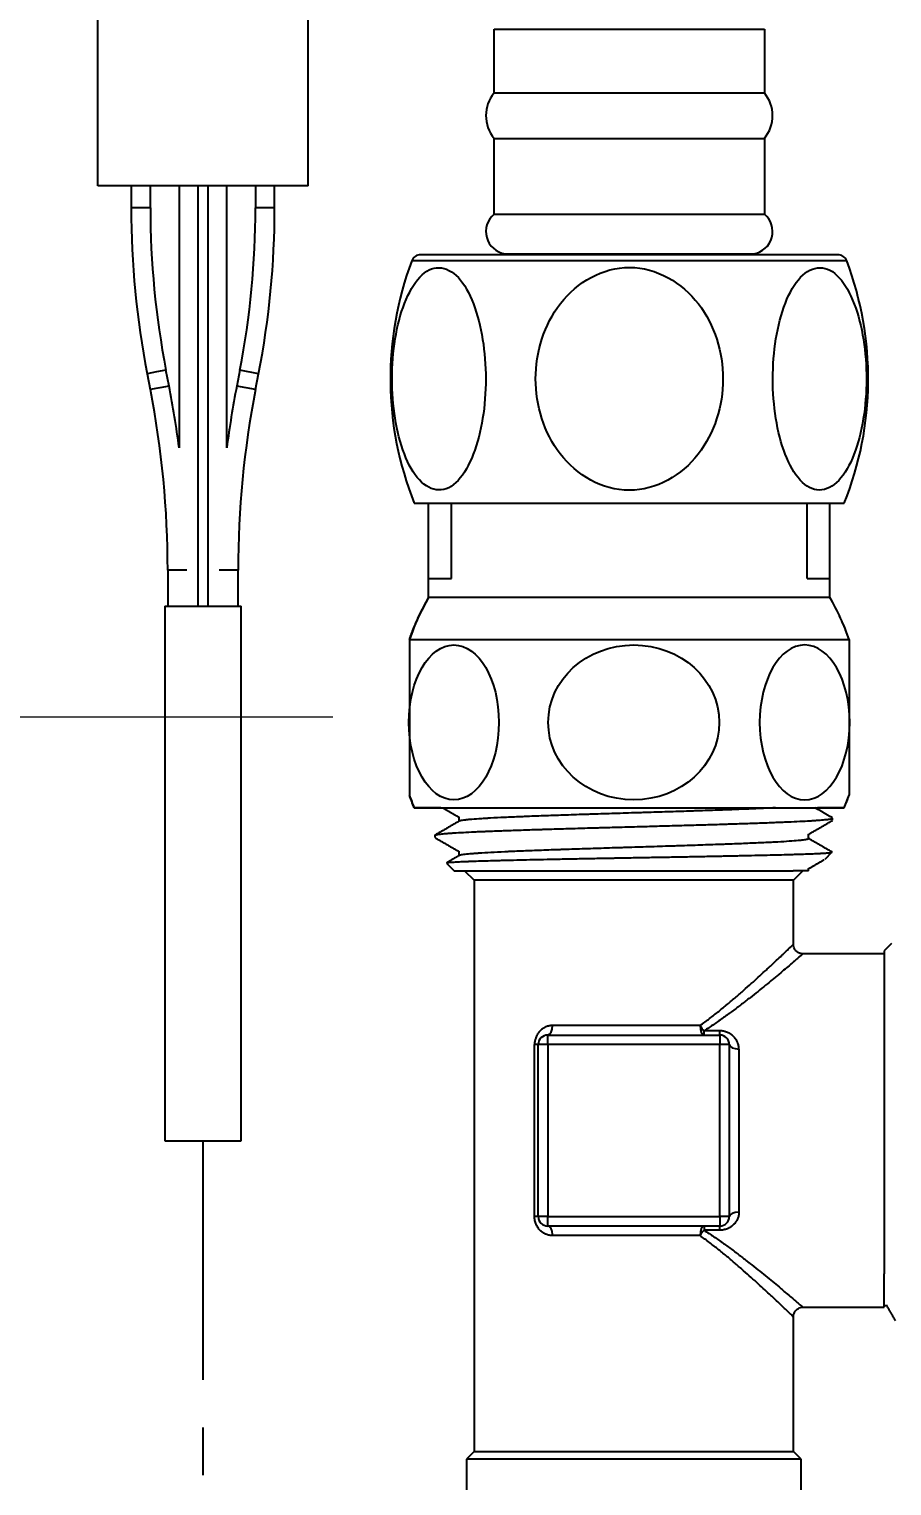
# Model space of a CAD drawing. Extents: x 0 to 948, y 0 to 695.
# Drawn here: x 479.8 to 524.9, y 159.3 to 235.6 of the extents above; entities that cross this region are included whole.
import ezdxf

# ---------------------------------------------------------------- set-up
doc = ezdxf.new("R2010")
doc.units = 0
doc.header["$LTSCALE"] = 10
doc.header["$MEASUREMENT"] = 0
doc.header["$PDMODE"] = 3
doc.header["$PDSIZE"] = -10
doc.linetypes.add('CENTER', pattern=[2, 1.25, -0.25, 0.25, -0.25])
doc.layers.get('0').update_dxf_attribs({"linetype": 'CONTINUOUS'})
doc.layers.get('DEFPOINTS').update_dxf_attribs({"linetype": 'CONTINUOUS'})
doc.layers.add('1', color=7, linetype='CONTINUOUS')
doc.layers.add('DEF_LAYER_ASSEM_MEMBER', color=7, linetype='CONTINUOUS')
doc.styles.add('Daelim Dimension', font='')
doc.styles.get('Daelim Dimension').set_extended_font_data('나눔고딕')
doc.dimstyles.new('DEFAULT', dxfattribs={"dimscale": 2, "dimtxt": 2, "dimasz": 2, "dimexe": 0, "dimexo": 2, "dimgap": 1, "dimtad": 1, "dimdec": 0, "dimzin": 9, "dimdsep": 46, "dimtxsty": 'Daelim Dimension', "dimcen": 0.5, "dimclrd": 5, "dimclre": 5, "dimclrt": 256, "dimadec": 1, "dimazin": 0, "dimtfac": 1, "dimtdec": 0, "dimtix": 1, "dimtmove": 0, "dimatfit": 3, "dimfxl": 1, "dimtolj": 1, "dimtzin": 1, "dimlwd": 9, "dimlwe": 9, "dimarcsym": 0})

# ---------------------------------------------------------------- blocks, each defined once
blk = doc.blocks.new('*D2')
at = {"color": 5, "lineweight": 9, "ltscale": 0.5, "transparency": 16777216}
for p, q in [((469.815, 386.352), (332.282, 386.352)), ((332.282, 203.565), (332.282, 382.352)), ((495.661, 199.565), (332.282, 199.565))]:
    blk.add_line(p, q, dxfattribs=at)
at = {"color": 5, "ltscale": 0.5, "transparency": 16777216}
for points in [[(331.615, 382.352), (332.948, 382.352), (332.282, 386.352)], [(331.615, 203.565), (332.948, 203.565), (332.282, 199.565)]]:
    blk.add_solid(points, dxfattribs=at)
at = {"layer": 'DEFPOINTS', "color": 0, "ltscale": 0.5, "transparency": 16777216}
for p in [(332.282, 386.352), (473.815, 386.352), (499.661, 199.565)]:
    blk.add_point(p, dxfattribs=at)
at = {"color": 7, "lineweight": -3, "ltscale": 0.5, "transparency": 16777216, "insert": (324.874, 292.959), "char_height": 10, "attachment_point": 5, "rotation": 90, "style": 'Daelim Dimension'}
blk.add_mtext('\\A1;400', dxfattribs=at)

msp = doc.modelspace()

# ---------------------------------------------------------------- linework, layer by layer
at = {"lineweight": -3, "ltscale": 0.5}
for p, q in [((522.068, 223.781), (500.253, 223.781)), ((521.661, 205.828), (500.661, 205.828)), ((499.661, 203.638), (522.661, 203.638))]:
    msp.add_line(p, q, dxfattribs=at)
at = {"color": 7, "linetype": 'Continuous', "lineweight": -3}
for p, q in [((500.661, 205.828), (500.661, 210.781)), ((521.661, 205.828), (521.661, 210.781)), ((499.661, 203.638), (499.661, 195.491)), ((522.661, 203.638), (522.661, 195.491)), ((501.311, 194.828), (499.911, 194.828)), ((522.411, 194.828), (521.011, 194.828))]:
    msp.add_line(p, q, dxfattribs=at)
at = {"lineweight": -3, "ltscale": 0.5}
msp.add_ellipse((501.984, 199.296), major_axis=(0, 4.054), ratio=0.581077, dxfattribs=at)
at = {"lineweight": -3, "ltscale": 0.5, "extrusion": (0, 0, -1)}
msp.add_ellipse((511.395, 199.296), major_axis=(4.472, 0), ratio=0.906483, start_param=-1.570796, end_param=4.712389, dxfattribs=at)
msp.add_ellipse((520.337, 199.296), major_axis=(0, 4.054), ratio=0.581077, dxfattribs=at)
at = {"color": 7, "linetype": 'Continuous', "lineweight": -3}
for points, start_tangent, end_tangent in [([(499.661, 203.638), (499.685, 203.709), (499.711, 203.78), (499.736, 203.851), (499.762, 203.921), (499.789, 203.992), (499.816, 204.062), (499.843, 204.133), (499.871, 204.203), (499.899, 204.273), (499.927, 204.342), (499.956, 204.412), (499.986, 204.481), (500.016, 204.55), (500.046, 204.62), (500.077, 204.688), (500.108, 204.757), (500.139, 204.826), (500.171, 204.894), (500.204, 204.962), (500.236, 205.03), (500.27, 205.098), (500.303, 205.165), (500.337, 205.232), (500.371, 205.299), (500.406, 205.366), (500.441, 205.433), (500.477, 205.499), (500.513, 205.566), (500.549, 205.631), (500.586, 205.697), (500.623, 205.763), (500.661, 205.828)], (0.325861, 0.945418), (0.501051, 0.865418)), ([(522.661, 203.638), (522.636, 203.709), (522.611, 203.78), (522.585, 203.851), (522.559, 203.921), (522.533, 203.992), (522.506, 204.062), (522.478, 204.133), (522.451, 204.203), (522.422, 204.273), (522.394, 204.342), (522.365, 204.412), (522.335, 204.481), (522.306, 204.55), (522.275, 204.62), (522.245, 204.688), (522.213, 204.757), (522.182, 204.826), (522.15, 204.894), (522.118, 204.962), (522.085, 205.03), (522.052, 205.098), (522.018, 205.165), (521.984, 205.232), (521.95, 205.299), (521.915, 205.366), (521.88, 205.433), (521.844, 205.499), (521.808, 205.566), (521.772, 205.631), (521.735, 205.697), (521.698, 205.763), (521.661, 205.828)], (-0.325861, 0.945418), (-0.501051, 0.865418)), ([(499.911, 194.828), (499.877, 194.91), (499.845, 194.992), (499.812, 195.075), (499.781, 195.158), (499.75, 195.241), (499.72, 195.324), (499.69, 195.408), (499.661, 195.491)], (-0.378949, 0.925418), (-0.325861, 0.945418)), ([(522.411, 194.828), (522.444, 194.91), (522.477, 194.992), (522.509, 195.075), (522.54, 195.158), (522.571, 195.241), (522.602, 195.324), (522.631, 195.408), (522.661, 195.491)], (0.378949, 0.925418), (0.325861, 0.945418))]:
    msp.add_spline(points, degree=3, dxfattribs=dict(at, start_tangent=start_tangent, end_tangent=end_tangent))
at = {"layer": '1', "color": 7, "linetype": 'Continuous', "lineweight": -3}
for p, q in [((483.357, 227.387), (483.357, 238.387)), ((494.357, 227.387), (494.357, 238.387)), ((504.094, 232.252), (504.094, 235.588)), ((504.094, 235.588), (511.161, 235.588)), ((511.161, 235.588), (518.227, 235.588)), ((518.227, 235.588), (518.227, 232.252)), ((504.094, 232.252), (511.161, 232.252)), ((511.161, 232.252), (518.227, 232.252)), ((504.094, 225.902), (504.094, 229.871)), ((504.094, 229.871), (511.161, 229.871)), ((511.161, 229.871), (518.227, 229.871)), ((518.227, 229.871), (518.227, 225.902)), ((494.357, 227.387), (483.357, 227.387)), ((485.107, 227.387), (485.107, 226.233)), ((486.107, 226.233), (486.107, 227.387)), ((487.607, 227.387), (487.607, 213.677)), ((488.607, 205.387), (488.607, 227.387)), ((489.107, 227.387), (489.107, 205.387)), ((490.107, 213.677), (490.107, 227.387)), ((491.607, 227.387), (491.607, 226.233)), ((492.607, 226.233), (492.607, 227.387)), ((485.607, 226.233), (485.107, 226.233)), ((486.107, 226.233), (485.607, 226.233)), ((492.607, 226.233), (491.607, 226.233)), ((504.094, 225.902), (511.161, 225.902)), ((511.161, 225.902), (518.227, 225.902)), ((511.161, 223.457), (499.785, 223.457)), ((504.661, 223.831), (511.161, 223.831)), ((511.161, 223.831), (517.661, 223.831)), ((522.536, 223.457), (511.161, 223.457)), ((486.434, 217.647), (485.943, 217.552)), ((485.943, 217.552), (486.106, 216.715)), ((486.925, 217.742), (486.434, 217.647)), ((487.088, 216.906), (486.925, 217.742)), ((490.79, 217.742), (490.627, 216.906)), ((491.771, 217.552), (490.79, 217.742)), ((491.609, 216.715), (491.771, 217.552)), ((486.597, 216.81), (486.106, 216.715)), ((487.088, 216.906), (486.597, 216.81)), ((491.609, 216.715), (490.627, 216.906)), ((499.911, 210.781), (522.411, 210.781)), ((487.516, 207.27), (487.016, 207.27)), ((487.016, 207.27), (487.016, 205.387)), ((488.016, 207.27), (487.516, 207.27)), ((490.699, 207.27), (489.699, 207.27)), ((490.699, 205.387), (490.699, 207.27)), ((486.857, 205.387), (490.857, 205.387)), ((486.857, 205.387), (486.857, 177.387)), ((490.857, 177.387), (490.857, 205.387)), ((502.245, 194.35), (502.245, 194.115)), ((521.795, 194.172), (521.795, 194.285)), ((500.995, 193.385), (500.995, 193.272)), ((520.545, 193.207), (520.545, 193.442)), ((502.245, 192.55), (502.245, 192.315)), ((521.411, 192.144), (521.764, 192.497)), ((521.769, 192.503), (521.765, 192.509)), ((501.605, 191.919), (501.995, 191.529)), ((501.995, 191.529), (517.025, 191.529)), ((502.545, 191.529), (503.045, 191.029)), ((520.545, 191.529), (519.735, 191.529)), ((519.745, 191.029), (520.245, 191.529)), ((520.545, 191.529), (520.545, 191.642)), ((503.045, 191.029), (503.045, 161.129)), ((519.745, 191.029), (503.045, 191.029)), ((519.745, 187.662), (519.745, 191.029)), ((524.886, 187.719), (524.495, 187.329)), ((524.495, 187.179), (520.226, 187.179)), ((524.495, 187.329), (524.495, 172.299)), ((514.863, 183.429), (507.15, 183.429)), ((515.071, 182.929), (515.071, 183.147)), ((515.895, 183.147), (515.071, 183.147)), ((515.895, 182.929), (515.895, 183.147)), ((506.395, 182.429), (506.206, 182.429)), ((506.206, 173.429), (506.206, 182.429)), ((506.395, 173.429), (506.395, 182.429)), ((506.895, 182.429), (506.395, 182.429)), ((506.895, 182.929), (515.895, 182.929)), ((506.895, 182.429), (506.895, 182.929)), ((506.895, 182.429), (506.895, 173.429)), ((515.895, 182.429), (506.895, 182.429)), ((515.895, 182.929), (515.895, 182.429)), ((515.895, 173.429), (515.895, 182.429)), ((516.395, 182.429), (515.895, 182.429)), ((516.395, 182.429), (516.395, 173.429)), ((516.895, 182.198), (516.895, 173.659)), ((486.857, 177.387), (490.857, 177.387)), ((506.395, 173.429), (506.206, 173.429)), ((506.895, 173.429), (506.395, 173.429)), ((506.895, 173.429), (515.895, 173.429)), ((506.895, 172.929), (506.895, 173.429)), ((516.395, 173.429), (515.895, 173.429)), ((515.895, 173.429), (515.895, 172.929)), ((515.895, 172.929), (506.895, 172.929)), ((514.863, 172.429), (507.15, 172.429)), ((515.071, 172.929), (515.071, 172.711)), ((515.895, 172.711), (515.071, 172.711)), ((515.895, 172.711), (515.895, 172.929)), ((524.495, 168.679), (524.495, 170.435)), ((520.226, 168.679), (524.495, 168.679)), ((524.495, 168.779), (524.609, 168.779)), ((519.745, 161.129), (519.745, 168.195)), ((503.045, 161.129), (502.645, 160.729)), ((503.045, 161.129), (519.745, 161.129)), ((520.145, 160.729), (519.745, 161.129)), ((502.645, 160.729), (502.645, 159.129)), ((520.145, 160.729), (502.645, 160.729)), ((520.145, 159.129), (520.145, 160.729))]:
    msp.add_line(p, q, dxfattribs=at)
at = {"layer": '1', "color": 1, "linetype": 'CENTER', "lineweight": -3}
msp.add_line((488.857, 177.387), (488.857, 119.076), dxfattribs=at)
at = {"layer": '1', "color": 7, "linetype": 'Continuous', "lineweight": -3}
for centre, radius, start, end in [((505.512, 231.061), 1.852, 139.99396, 220.00604), ((516.809, 231.061), 1.852, 319.99396, 40.00604), ((530.607, 226.233), 45.5, 180, 191), ((530.607, 226.233), 44.5, 180, 191), ((447.107, 226.233), 44.5, 349, 0), ((447.107, 226.233), 45.5, 349, 0), ((504.834, 224.991), 1.173, 129.09302, 261.51508), ((517.488, 224.991), 1.173, 278.48492, 50.90698), ((516.187, 217.281), 17.526, 159.36571, 201.76991), ((500.253, 223.281), 0.5, 90, 159.36571), ((522.068, 223.281), 0.5, 20.63429, 90), ((506.135, 217.281), 17.526, 338.23009, 20.63429), ((437.516, 207.27), 49.5, 0, 11), ((437.516, 207.27), 50.5, 7.28888, 11), ((540.199, 207.27), 50.5, 169, 172.71112), ((540.199, 207.27), 49.5, 169, 180), ((506.895, 182.429), 0.5, 90, 180), ((515.895, 182.429), 0.5, 0, 90), ((506.895, 173.429), 0.5, 180, 270), ((515.895, 173.429), 0.5, 270, 0)]:
    msp.add_arc(centre, radius, start, end, dxfattribs=at)
for centre, major_axis, ratio, start_param, end_param in [((506.895, 183.429), (0, -0.5), 0.508475, 0, 1.570796), ((515.071, 183.429), (0.278, -0.416), 0.354888, 4.479523, 5.200558), ((515.071, 183.429), (0, -0.5), 0.415321, 4.712389, 6.283185), ((516.895, 182.429), (-0.5, 0), 0.461538, 0, 1.570796), ((516.895, 173.429), (-0.5, 0), 0.461538, 4.712389, 6.283185), ((506.895, 172.429), (0, -0.5), 0.508475, 1.570796, 3.141593), ((515.071, 172.429), (0, -0.5), 0.415321, 3.141593, 4.712389), ((515.071, 172.429), (-0.278, -0.416), 0.354888, 4.224219, 4.945255)]:
    msp.add_ellipse(centre, major_axis=major_axis, ratio=ratio, start_param=start_param, end_param=end_param, dxfattribs=at)
for points, knots in [([(503.399, 214.716), (503.67, 216.024), (503.722, 217.471), (503.399, 220.21), (503.022, 221.484), (501.866, 223.118), (501.094, 223.339), (499.786, 222.309), (499.278, 221.159), (498.737, 218.568), (498.682, 217.088), (499.001, 214.365), (499.383, 213.076), (500.531, 211.45), (501.309, 211.22), (502.626, 212.264), (503.128, 213.408), (503.399, 214.716)], [0, 0, 0, 0, 0.125, 0.125, 0.25, 0.25, 0.375, 0.375, 0.5, 0.5, 0.625, 0.625, 0.75, 0.75, 0.875, 0.875, 1, 1, 1, 1]), ([(511.161, 211.446), (512.583, 211.446), (513.905, 212.228), (515.621, 214.452), (516.058, 215.867), (516.061, 218.681), (515.627, 220.093), (513.931, 222.31), (512.59, 223.109), (509.772, 223.123), (508.426, 222.344), (506.697, 220.109), (506.263, 218.686), (506.261, 215.883), (506.693, 214.466), (508.409, 212.233), (509.738, 211.446), (511.161, 211.446)], [0, 0, 0, 0, 0.125, 0.125, 0.25, 0.25, 0.375, 0.375, 0.5, 0.5, 0.625, 0.625, 0.75, 0.75, 0.875, 0.875, 1, 1, 1, 1]), ([(518.922, 214.716), (519.193, 213.409), (519.689, 212.28), (520.989, 211.227), (521.764, 211.429), (522.928, 213.046), (523.313, 214.334), (523.639, 217.058), (523.586, 218.54), (523.056, 221.12), (522.554, 222.275), (521.26, 223.332), (520.473, 223.128), (519.316, 221.524), (518.927, 220.239), (518.598, 217.479), (518.652, 216.023), (518.922, 214.716)], [0, 0, 0, 0, 0.125, 0.125, 0.25, 0.25, 0.375, 0.375, 0.5, 0.5, 0.625, 0.625, 0.75, 0.75, 0.875, 0.875, 1, 1, 1, 1]), ([(518.818, 194.828), (518.621, 194.817), (518.411, 194.807), (518.056, 194.791), (517.921, 194.785), (517.711, 194.775), (517.64, 194.772), (517.495, 194.766), (517.421, 194.763), (517.046, 194.747), (516.733, 194.735), (516.082, 194.711), (515.743, 194.699), (515.216, 194.68), (515.037, 194.674), (514.764, 194.665), (514.672, 194.662), (514.487, 194.656), (514.395, 194.653), (513.93, 194.637), (513.553, 194.625), (512.79, 194.601), (512.403, 194.589), (511.914, 194.573), (511.815, 194.57), (511.618, 194.564), (511.52, 194.561), (511.225, 194.552), (511.03, 194.546), (510.445, 194.527), (510.059, 194.515), (509.485, 194.497), (509.295, 194.49), (509.01, 194.481), (508.916, 194.478), (508.727, 194.472), (508.632, 194.469), (508.352, 194.46), (508.168, 194.454), (507.805, 194.442), (507.627, 194.436), (507.1, 194.417), (506.76, 194.405), (506.267, 194.386), (506.106, 194.38), (505.908, 194.373), (505.868, 194.371), (505.79, 194.368), (505.674, 194.363), (505.56, 194.359), (505.187, 194.344), (504.906, 194.332), (504.381, 194.307), (504.136, 194.295), (503.881, 194.281), (503.853, 194.279), (503.798, 194.276), (503.771, 194.275), (503.69, 194.27), (503.637, 194.267), (503.484, 194.258), (503.387, 194.252), (503.115, 194.234), (502.957, 194.222), (502.752, 194.203), (502.69, 194.197), (502.605, 194.188), (502.578, 194.184), (502.54, 194.18), (502.528, 194.178), (502.504, 194.175), (502.493, 194.174), (502.393, 194.16), (502.33, 194.148), (502.277, 194.131), (502.266, 194.127), (502.258, 194.122)], [0.2021707, 0.2021707, 0.2021707, 0.2021707, 0.2378426, 0.2378426, 0.2585895, 0.2585895, 0.268963, 0.268963, 0.2793364, 0.2793364, 0.3208302, 0.3208302, 0.362324, 0.362324, 0.3830709, 0.3830709, 0.3934443, 0.3934443, 0.4038177, 0.4038177, 0.4453115, 0.4453115, 0.4868053, 0.4868053, 0.4971787, 0.4971787, 0.5075522, 0.5075522, 0.5282991, 0.5282991, 0.5697928, 0.5697928, 0.5905397, 0.5905397, 0.6009132, 0.6009132, 0.6112866, 0.6112866, 0.6320335, 0.6320335, 0.6527804, 0.6527804, 0.6942742, 0.6942742, 0.715021, 0.715021, 0.7202078, 0.7202078, 0.7253945, 0.7357679, 0.7357679, 0.7772617, 0.7772617, 0.8187555, 0.8187555, 0.8239422, 0.8239422, 0.8291289, 0.8291289, 0.8395024, 0.8395024, 0.8602493, 0.8602493, 0.901743, 0.901743, 0.9224899, 0.9224899, 0.9328634, 0.9328634, 0.9380501, 0.9380501, 0.9432368, 0.9432368, 0.9847306, 0.9847306, 1, 1, 1, 1]), ([(500.995, 193.386), (500.995, 193.389), (500.998, 193.392), (501.005, 193.398), (501.01, 193.401), (501.021, 193.406), (501.041, 193.413), (501.07, 193.42), (501.142, 193.434), (501.207, 193.444), (501.372, 193.463), (501.471, 193.473), (501.617, 193.485), (501.662, 193.489), (501.71, 193.492), (501.743, 193.495), (501.759, 193.496), (501.843, 193.502), (501.914, 193.507), (502.138, 193.521), (502.467, 193.54), (502.856, 193.559), (503.169, 193.574), (503.278, 193.579), (503.446, 193.586), (503.503, 193.589), (503.59, 193.592), (503.619, 193.593), (503.678, 193.596), (503.945, 193.607), (504.225, 193.618), (504.746, 193.637), (505.018, 193.646), (505.582, 193.665), (505.876, 193.675), (506.257, 193.687), (506.334, 193.69), (506.489, 193.694), (506.722, 193.702), (506.958, 193.709), (507.436, 193.724), (507.76, 193.733), (508.42, 193.752), (508.756, 193.762), (509.184, 193.774), (509.27, 193.776), (509.442, 193.781), (509.529, 193.783), (509.79, 193.791), (509.963, 193.796), (510.485, 193.81), (510.833, 193.82), (511.529, 193.839), (511.878, 193.849), (512.4, 193.863), (512.574, 193.868), (512.835, 193.875), (512.922, 193.877), (513.053, 193.881), (513.097, 193.882), (513.184, 193.885), (513.574, 193.895), (513.957, 193.906), (514.627, 193.926), (514.956, 193.935), (515.602, 193.955), (515.92, 193.964), (516.27, 193.975), (516.309, 193.976), (516.387, 193.979), (516.426, 193.98), (516.541, 193.983), (516.77, 193.991), (516.993, 193.998), (517.429, 194.012), (517.99, 194.032), (518.507, 194.051), (518.879, 194.066), (519, 194.07), (519.177, 194.078), (519.235, 194.08), (519.35, 194.085), (519.406, 194.087), (519.683, 194.099), (520.095, 194.118), (520.449, 194.137), (520.692, 194.152), (520.769, 194.157), (520.879, 194.164), (520.915, 194.167), (520.984, 194.172), (521.018, 194.174), (521.182, 194.186), (521.295, 194.196), (521.488, 194.215), (521.567, 194.224), (521.691, 194.243), (521.736, 194.253), (521.767, 194.264), (521.77, 194.265), (521.776, 194.268), (521.778, 194.269), (521.785, 194.273), (521.789, 194.275), (521.794, 194.28), (521.795, 194.283), (521.795, 194.286)], [0, 0, 0, 0, 0.011563, 0.011563, 0.019594, 0.019594, 0.027624, 0.043685, 0.043685, 0.075806, 0.075806, 0.107927, 0.107927, 0.115957, 0.119973, 0.119973, 0.123988, 0.123988, 0.140048, 0.140048, 0.17217, 0.204291, 0.204291, 0.220352, 0.220352, 0.228382, 0.228382, 0.232397, 0.232397, 0.236412, 0.268533, 0.268533, 0.300655, 0.300655, 0.332776, 0.332776, 0.340806, 0.340806, 0.348837, 0.364897, 0.364897, 0.397019, 0.397019, 0.42914, 0.42914, 0.43717, 0.43717, 0.445201, 0.445201, 0.461261, 0.461261, 0.493382, 0.493382, 0.525504, 0.525504, 0.541564, 0.541564, 0.549595, 0.549595, 0.55361, 0.55361, 0.557625, 0.589746, 0.589746, 0.621868, 0.621868, 0.653989, 0.653989, 0.658004, 0.658004, 0.662019, 0.662019, 0.670049, 0.68611, 0.68611, 0.718231, 0.750353, 0.750353, 0.766413, 0.766413, 0.774444, 0.774444, 0.782474, 0.782474, 0.814595, 0.846716, 0.846716, 0.862777, 0.862777, 0.870807, 0.870807, 0.878838, 0.878838, 0.910959, 0.910959, 0.94308, 0.94308, 0.975202, 0.975202, 0.979217, 0.979217, 0.983232, 0.983232, 0.991262, 0.991262, 1, 1, 1, 1]), ([(520.545, 193.207), (520.545, 193.205), (520.544, 193.202), (520.536, 193.193), (520.525, 193.187), (520.472, 193.168), (520.411, 193.156), (520.284, 193.138), (520.236, 193.132), (520.153, 193.123), (520.124, 193.12), (520.063, 193.114), (520.031, 193.111), (519.864, 193.095), (519.707, 193.083), (519.351, 193.058), (519.151, 193.046), (518.873, 193.031), (518.816, 193.028), (518.699, 193.022), (518.639, 193.019), (518.456, 193.009), (518.33, 193.003), (518.069, 192.991), (517.934, 192.985), (517.656, 192.973), (517.512, 192.967), (517.07, 192.948), (516.758, 192.936), (516.387, 192.922), (516.346, 192.921), (516.263, 192.918), (516.137, 192.913), (516.011, 192.908), (515.756, 192.899), (515.411, 192.887), (515.056, 192.875), (514.696, 192.863), (514.331, 192.851), (513.956, 192.838), (513.719, 192.83), (513.671, 192.829), (513.575, 192.826), (513.528, 192.824), (513.384, 192.82), (513.288, 192.816), (512.807, 192.801), (512.421, 192.789), (511.839, 192.771), (511.644, 192.765), (511.254, 192.753), (511.059, 192.747), (510.765, 192.737), (510.667, 192.734), (510.519, 192.73), (510.47, 192.728), (510.372, 192.725), (510.128, 192.717), (509.886, 192.709), (509.311, 192.691), (508.934, 192.679), (508.379, 192.661), (508.195, 192.655), (507.922, 192.646), (507.831, 192.643), (507.696, 192.638), (507.651, 192.636), (507.562, 192.633), (507.517, 192.632), (507.116, 192.618), (506.775, 192.605), (506.12, 192.581), (505.807, 192.569), (505.358, 192.551), (505.212, 192.545), (505.034, 192.537), (504.998, 192.535), (504.928, 192.532), (504.824, 192.528), (504.723, 192.523), (504.392, 192.508), (504.147, 192.495), (503.698, 192.471), (503.493, 192.459), (503.286, 192.445), (503.264, 192.443), (503.219, 192.44), (503.197, 192.439), (503.132, 192.434), (503.09, 192.431), (502.97, 192.422), (502.895, 192.416), (502.69, 192.398), (502.577, 192.385), (502.443, 192.367), (502.405, 192.361), (502.356, 192.352), (502.341, 192.348), (502.321, 192.344), (502.315, 192.342), (502.303, 192.339), (502.298, 192.338), (502.277, 192.331), (502.265, 192.327), (502.257, 192.322)], [0, 0, 0, 0, 0.008958, 0.008958, 0.029694, 0.029694, 0.071168, 0.071168, 0.091904, 0.091904, 0.102272, 0.102272, 0.112641, 0.112641, 0.154114, 0.154114, 0.195587, 0.195587, 0.205955, 0.205955, 0.216324, 0.216324, 0.23706, 0.23706, 0.257797, 0.257797, 0.278533, 0.278533, 0.320006, 0.320006, 0.325191, 0.325191, 0.330375, 0.340743, 0.340743, 0.36148, 0.382216, 0.382216, 0.402953, 0.423689, 0.423689, 0.428873, 0.428873, 0.434058, 0.434058, 0.444426, 0.444426, 0.485899, 0.485899, 0.506636, 0.506636, 0.527372, 0.527372, 0.53774, 0.53774, 0.542925, 0.542925, 0.548109, 0.568845, 0.568845, 0.610318, 0.610318, 0.631055, 0.631055, 0.641423, 0.641423, 0.646607, 0.646607, 0.651792, 0.651792, 0.693265, 0.693265, 0.734738, 0.734738, 0.755474, 0.755474, 0.760659, 0.760659, 0.765843, 0.776211, 0.776211, 0.817684, 0.817684, 0.859157, 0.859157, 0.864341, 0.864341, 0.869526, 0.869526, 0.879894, 0.879894, 0.90063, 0.90063, 0.942104, 0.942104, 0.96284, 0.96284, 0.973208, 0.973208, 0.978393, 0.978393, 0.983577, 0.983577, 1, 1, 1, 1]), ([(501.596, 191.939), (501.6, 191.942), (501.607, 191.945), (501.628, 191.95), (501.642, 191.952), (501.675, 191.958), (501.695, 191.96), (501.763, 191.968), (501.82, 191.973), (501.958, 191.984), (502.039, 191.989), (502.224, 192), (502.328, 192.005), (502.473, 192.011), (502.503, 192.013), (502.564, 192.015), (502.595, 192.017), (502.691, 192.02), (502.757, 192.023), (502.964, 192.031), (503.259, 192.041), (503.594, 192.052), (503.949, 192.062), (504.136, 192.067), (504.382, 192.074), (504.432, 192.075), (504.534, 192.078), (504.585, 192.079), (504.739, 192.083), (504.844, 192.085), (505.164, 192.093), (505.605, 192.103), (506.073, 192.114), (506.556, 192.124), (506.804, 192.129), (507.123, 192.136), (507.187, 192.137), (507.316, 192.14), (507.511, 192.144), (507.707, 192.147), (508.103, 192.155), (508.637, 192.165), (509.184, 192.175), (509.738, 192.186), (510.018, 192.191), (510.372, 192.197), (510.443, 192.199), (510.586, 192.201), (510.799, 192.205), (511.012, 192.209), (511.437, 192.217), (511.72, 192.222), (512.285, 192.232), (512.567, 192.237), (513.129, 192.247), (513.409, 192.252), (513.758, 192.258), (513.828, 192.26), (513.968, 192.262), (514.176, 192.266), (514.381, 192.27), (514.788, 192.278), (515.055, 192.283), (515.58, 192.293), (515.838, 192.298), (516.345, 192.308), (516.594, 192.313), (516.9, 192.319), (516.961, 192.321), (517.081, 192.323), (517.261, 192.327), (517.436, 192.331), (517.78, 192.338), (518.001, 192.344), (518.429, 192.354), (518.635, 192.359), (519.031, 192.369), (519.221, 192.374), (519.449, 192.38), (519.494, 192.381), (519.583, 192.384), (519.715, 192.387), (519.84, 192.391), (520.084, 192.399), (520.387, 192.409), (520.651, 192.419), (520.894, 192.429), (521.005, 192.434), (521.131, 192.44), (521.155, 192.441), (521.203, 192.444), (521.272, 192.448), (521.335, 192.451), (521.452, 192.459), (521.584, 192.469), (521.671, 192.479), (521.735, 192.489), (521.756, 192.494), (521.766, 192.5), (521.767, 192.5), (521.768, 192.501)], [0, 0, 0, 0, 0.013771, 0.013771, 0.027407, 0.027407, 0.041042, 0.041042, 0.068313, 0.068313, 0.095584, 0.095584, 0.122855, 0.122855, 0.129673, 0.129673, 0.136491, 0.136491, 0.150126, 0.150126, 0.177397, 0.204668, 0.204668, 0.231939, 0.231939, 0.238757, 0.238757, 0.245575, 0.245575, 0.25921, 0.25921, 0.286481, 0.313752, 0.313752, 0.341023, 0.341023, 0.347841, 0.347841, 0.354659, 0.368294, 0.368294, 0.395565, 0.422836, 0.422836, 0.450107, 0.450107, 0.456925, 0.456925, 0.463743, 0.477378, 0.477378, 0.504649, 0.504649, 0.53192, 0.53192, 0.559191, 0.559191, 0.566009, 0.566009, 0.572827, 0.586462, 0.586462, 0.613733, 0.613733, 0.641004, 0.641004, 0.668275, 0.668275, 0.675093, 0.675093, 0.68191, 0.695546, 0.695546, 0.722817, 0.722817, 0.750088, 0.750088, 0.777359, 0.777359, 0.784177, 0.784177, 0.790994, 0.80463, 0.80463, 0.831901, 0.859172, 0.859172, 0.886443, 0.886443, 0.893261, 0.893261, 0.900078, 0.913714, 0.913714, 0.940985, 0.968256, 0.968256, 0.995527, 0.995527, 1, 1, 1, 1]), ([(517.025, 191.529), (517.324, 191.529), (517.606, 191.529), (518.005, 191.529), (518.134, 191.529), (518.321, 191.529), (518.382, 191.529), (518.472, 191.529), (518.502, 191.529), (518.561, 191.529), (518.59, 191.529), (518.848, 191.529), (519.056, 191.529), (519.335, 191.529), (519.51, 191.529), (519.664, 191.529), (519.735, 191.529)], [0, 0, 0, 0, 0.25, 0.25, 0.375, 0.375, 0.4375, 0.4375, 0.46875, 0.46875, 0.5, 0.5, 0.75, 0.75, 0.875, 1, 1, 1, 1]), ([(514.863, 183.429), (515.033, 183.549), (515.199, 183.671), (515.524, 183.918), (515.682, 184.042), (515.993, 184.29), (516.145, 184.415), (516.368, 184.601), (516.442, 184.663), (516.588, 184.786), (516.66, 184.848), (516.873, 185.031), (517.012, 185.151), (517.281, 185.389), (517.412, 185.505), (517.667, 185.733), (517.79, 185.845), (518.029, 186.063), (518.145, 186.17), (518.313, 186.325), (518.368, 186.376), (518.449, 186.451), (518.475, 186.475), (518.528, 186.524), (518.657, 186.645), (518.778, 186.759), (518.96, 186.93), (519.045, 187.01), (519.163, 187.122), (519.22, 187.176), (519.274, 187.227), (519.308, 187.26), (519.325, 187.276), (519.407, 187.355), (519.465, 187.41), (519.566, 187.506), (519.608, 187.547), (519.676, 187.612), (519.702, 187.637), (519.724, 187.658), (519.728, 187.662), (519.734, 187.668), (519.742, 187.676), (519.745, 187.679), (519.745, 187.679)], [0, 0, 0, 0, 0.062575, 0.062575, 0.125149, 0.125149, 0.187724, 0.187724, 0.219011, 0.219011, 0.250299, 0.250299, 0.312873, 0.312873, 0.375448, 0.375448, 0.438023, 0.438023, 0.500597, 0.500597, 0.531885, 0.531885, 0.547528, 0.547528, 0.563172, 0.625747, 0.625747, 0.688321, 0.688321, 0.719609, 0.735252, 0.735252, 0.750896, 0.750896, 0.813471, 0.813471, 0.876045, 0.876045, 0.93862, 0.93862, 0.954264, 0.954264, 0.969907, 1, 1, 1, 1]), ([(520.227, 187.184), (520.198, 187.183), (520.113, 187.188), (519.974, 187.247), (519.841, 187.366), (519.763, 187.517), (519.747, 187.618), (519.746, 187.665)], [0, 0, 0, 0, 0.115126, 0.343881, 0.58471, 0.818782, 1, 1, 1, 1]), ([(520.245, 187.179), (520.245, 187.179), (520.242, 187.176), (520.234, 187.169), (520.227, 187.163), (520.223, 187.159), (520.2, 187.139), (520.172, 187.115), (520.099, 187.053), (520.054, 187.014), (519.946, 186.922), (519.884, 186.869), (519.797, 186.794), (519.779, 186.779), (519.742, 186.747), (519.685, 186.699), (519.624, 186.647), (519.498, 186.54), (519.407, 186.463), (519.214, 186.3), (519.111, 186.214), (518.974, 186.1), (518.947, 186.077), (518.891, 186.03), (518.862, 186.006), (518.777, 185.935), (518.718, 185.887), (518.54, 185.739), (518.417, 185.638), (518.162, 185.431), (518.031, 185.324), (517.761, 185.107), (517.622, 184.997), (517.336, 184.772), (517.19, 184.658), (516.964, 184.484), (516.888, 184.426), (516.733, 184.309), (516.655, 184.25), (516.419, 184.074), (516.258, 183.957), (515.931, 183.723), (515.764, 183.606), (515.423, 183.374), (515.249, 183.259), (515.071, 183.147)], [0, 0, 0, 0, 0.02977, 0.045419, 0.045419, 0.061067, 0.061067, 0.123663, 0.123663, 0.186258, 0.186258, 0.248854, 0.248854, 0.264503, 0.264503, 0.280152, 0.311449, 0.311449, 0.374045, 0.374045, 0.43664, 0.43664, 0.452289, 0.452289, 0.467938, 0.467938, 0.499236, 0.499236, 0.561831, 0.561831, 0.624427, 0.624427, 0.687022, 0.687022, 0.749618, 0.749618, 0.780916, 0.780916, 0.812213, 0.812213, 0.874809, 0.874809, 0.937404, 0.937404, 1, 1, 1, 1]), ([(507.15, 183.429), (507.134, 183.429), (507.119, 183.428), (507.089, 183.427), (507.044, 183.423), (507, 183.416), (506.913, 183.399), (506.856, 183.381), (506.787, 183.352), (506.773, 183.346), (506.746, 183.333), (506.706, 183.312), (506.641, 183.273), (506.593, 183.236), (506.557, 183.207), (506.545, 183.197), (506.522, 183.176), (506.511, 183.165), (506.456, 183.109), (506.416, 183.061), (506.371, 182.993), (506.362, 182.979), (506.345, 182.951), (506.337, 182.937), (506.313, 182.893), (506.285, 182.833), (506.262, 182.77), (506.247, 182.72), (506.242, 182.704), (506.234, 182.67), (506.23, 182.653), (506.213, 182.569), (506.206, 182.499), (506.206, 182.429)], [0, 0, 0, 0, 0.03125, 0.03125, 0.0625, 0.125, 0.125, 0.25, 0.25, 0.28125, 0.28125, 0.3125, 0.375, 0.4375, 0.4375, 0.46875, 0.46875, 0.5, 0.5, 0.625, 0.625, 0.65625, 0.65625, 0.6875, 0.6875, 0.75, 0.8125, 0.8125, 0.84375, 0.84375, 0.875, 0.875, 1, 1, 1, 1]), ([(516.895, 182.198), (516.895, 182.259), (516.889, 182.319), (516.871, 182.408), (516.863, 182.437), (516.85, 182.48), (516.845, 182.495), (516.835, 182.523), (516.829, 182.538), (516.799, 182.608), (516.77, 182.661), (516.718, 182.737), (516.7, 182.762), (516.67, 182.798), (516.66, 182.81), (516.638, 182.833), (516.627, 182.844), (516.571, 182.9), (516.522, 182.94), (516.454, 182.985), (516.44, 182.993), (516.412, 183.01), (516.369, 183.034), (516.294, 183.069), (516.231, 183.092), (516.182, 183.107), (516.166, 183.111), (516.133, 183.119), (516.116, 183.123), (516.033, 183.14), (515.965, 183.147), (515.895, 183.147)], [0, 0, 0, 0, 0.125, 0.125, 0.1875, 0.1875, 0.21875, 0.21875, 0.25, 0.25, 0.375, 0.375, 0.4375, 0.4375, 0.46875, 0.46875, 0.5, 0.5, 0.625, 0.625, 0.65625, 0.65625, 0.6875, 0.75, 0.8125, 0.8125, 0.84375, 0.84375, 0.875, 0.875, 1, 1, 1, 1]), ([(507.15, 172.429), (507.089, 172.429), (507.029, 172.435), (506.913, 172.458), (506.857, 172.476), (506.788, 172.505), (506.774, 172.511), (506.747, 172.524), (506.733, 172.531), (506.694, 172.552), (506.668, 172.568), (506.593, 172.619), (506.546, 172.658), (506.491, 172.713), (506.48, 172.724), (506.459, 172.747), (506.448, 172.759), (506.418, 172.796), (506.399, 172.822), (506.345, 172.903), (506.313, 172.96), (506.261, 173.086), (506.241, 173.151), (506.224, 173.236), (506.221, 173.253), (506.215, 173.288), (506.213, 173.305), (506.208, 173.358), (506.206, 173.393), (506.206, 173.429)], [0, 0, 0, 0, 0.125, 0.125, 0.25, 0.25, 0.28125, 0.28125, 0.3125, 0.3125, 0.375, 0.375, 0.5, 0.5, 0.53125, 0.53125, 0.5625, 0.5625, 0.625, 0.625, 0.75, 0.75, 0.875, 0.875, 0.90625, 0.90625, 0.9375, 0.9375, 1, 1, 1, 1]), ([(516.895, 173.659), (516.895, 173.598), (516.889, 173.538), (516.865, 173.42), (516.847, 173.362), (516.799, 173.249), (516.77, 173.196), (516.701, 173.095), (516.662, 173.047), (516.594, 172.98), (516.57, 172.959), (516.521, 172.919), (516.469, 172.881), (516.413, 172.847), (516.37, 172.824), (516.355, 172.817), (516.325, 172.802), (516.309, 172.796), (516.232, 172.764), (516.168, 172.744), (516.085, 172.728), (516.068, 172.725), (516.034, 172.72), (516.016, 172.717), (515.965, 172.712), (515.93, 172.711), (515.895, 172.711)], [0, 0, 0, 0, 0.125, 0.125, 0.25, 0.25, 0.375, 0.375, 0.5, 0.5, 0.5625, 0.5625, 0.625, 0.6875, 0.6875, 0.71875, 0.71875, 0.75, 0.75, 0.875, 0.875, 0.90625, 0.90625, 0.9375, 0.9375, 1, 1, 1, 1]), ([(519.745, 168.179), (519.745, 168.179), (519.745, 168.179), (519.745, 168.179), (519.727, 168.197), (519.674, 168.247), (519.63, 168.289), (519.621, 168.298), (519.601, 168.317), (519.591, 168.327), (519.559, 168.358), (519.535, 168.381), (519.458, 168.454), (519.4, 168.509), (519.27, 168.634), (519.198, 168.702), (519.04, 168.851), (518.955, 168.932), (518.841, 169.039), (518.818, 169.061), (518.771, 169.105), (518.747, 169.128), (518.674, 169.197), (518.624, 169.243), (518.47, 169.386), (518.364, 169.486), (518.142, 169.691), (518.026, 169.797), (517.787, 170.015), (517.664, 170.127), (517.408, 170.356), (517.276, 170.473), (517.107, 170.622), (517.072, 170.652), (517.003, 170.713), (516.9, 170.803), (516.794, 170.894), (516.581, 171.077), (516.436, 171.2), (516.14, 171.446), (515.989, 171.57), (515.68, 171.817), (515.522, 171.941), (515.199, 172.186), (515.033, 172.308), (514.863, 172.429)], [0, 0, 0, 0, 0.001503, 0.001503, 0.063909, 0.126316, 0.126316, 0.141917, 0.141917, 0.157519, 0.157519, 0.188722, 0.188722, 0.251128, 0.251128, 0.313534, 0.313534, 0.37594, 0.37594, 0.391541, 0.391541, 0.407143, 0.407143, 0.438346, 0.438346, 0.500752, 0.500752, 0.563158, 0.563158, 0.625564, 0.625564, 0.68797, 0.68797, 0.703571, 0.703571, 0.719173, 0.750376, 0.750376, 0.812782, 0.812782, 0.875188, 0.875188, 0.937594, 0.937594, 1, 1, 1, 1]), ([(515.071, 172.711), (515.249, 172.598), (515.423, 172.483), (515.762, 172.252), (515.929, 172.136), (516.254, 171.903), (516.414, 171.786), (516.727, 171.553), (516.88, 171.437), (517.106, 171.264), (517.217, 171.178), (517.327, 171.092), (517.4, 171.035), (517.437, 171.006), (517.617, 170.865), (517.756, 170.753), (518.028, 170.536), (518.159, 170.429), (518.413, 170.222), (518.536, 170.121), (518.772, 169.926), (518.886, 169.831), (519.049, 169.695), (519.102, 169.651), (519.18, 169.585), (519.205, 169.564), (519.256, 169.521), (519.38, 169.417), (519.493, 169.321), (519.661, 169.179), (519.738, 169.114), (519.877, 168.995), (519.939, 168.942), (520.021, 168.872), (520.046, 168.85), (520.081, 168.82), (520.092, 168.811), (520.113, 168.793), (520.122, 168.784), (520.169, 168.744), (520.225, 168.696), (520.245, 168.679), (520.245, 168.679), (520.245, 168.679), (520.245, 168.679)], [0, 0, 0, 0, 0.062425, 0.062425, 0.124851, 0.124851, 0.187276, 0.187276, 0.249701, 0.249701, 0.280914, 0.29652, 0.29652, 0.312126, 0.312126, 0.374552, 0.374552, 0.436977, 0.436977, 0.499402, 0.499402, 0.561827, 0.561827, 0.59304, 0.59304, 0.608646, 0.608646, 0.624253, 0.686678, 0.686678, 0.749103, 0.749103, 0.811528, 0.811528, 0.842741, 0.842741, 0.858347, 0.858347, 0.873954, 0.873954, 0.936379, 0.998804, 0.998804, 1, 1, 1, 1]), ([(524.495, 172.299), (524.495, 172.119), (524.495, 171.771), (524.495, 171.447), (524.495, 171.213), (524.495, 171.098), (524.495, 170.987), (524.495, 170.914), (524.495, 170.877), (524.495, 170.698), (524.495, 170.563), (524.495, 170.435)], [0, 0, 0, 0, 0.25, 0.5, 0.5, 0.625, 0.6875, 0.6875, 0.75, 0.75, 1, 1, 1, 1]), ([(519.75, 168.196), (519.749, 168.209), (519.746, 168.279), (519.791, 168.406), (519.895, 168.552), (520.039, 168.642), (520.155, 168.677), (520.214, 168.676), (520.226, 168.675)], [0, 0, 0, 0, 0.053025, 0.281674, 0.523865, 0.763236, 0.953153, 1, 1, 1, 1])]:
    msp.add_open_spline(points, degree=3, knots=knots, dxfattribs=at)
for points in [[(501.405, 194.828), (501.825, 194.585), (502.245, 194.342)], [(521.792, 194.294), (521.33, 194.561), (520.869, 194.828)], [(502.266, 194.127), (501.632, 193.76), (500.998, 193.394)], [(520.524, 193.43), (521.158, 193.796), (521.792, 194.163)], [(500.998, 193.263), (501.622, 192.903), (502.245, 192.542)], [(521.793, 192.494), (521.169, 192.854), (520.545, 193.215)], [(502.265, 192.326), (501.944, 192.14), (501.622, 191.955)], [(520.525, 191.63), (520.937, 191.869), (521.35, 192.108)], [(524.596, 168.8), (524.835, 168.388), (525.073, 167.976)]]:
    msp.add_open_spline(points, degree=2, dxfattribs=at)
at = {"layer": 'DEF_LAYER_ASSEM_MEMBER', "color": 7, "linetype": 'Continuous', "lineweight": -3}
for p, q in [((500.661, 205.828), (500.661, 210.781)), ((521.661, 205.828), (521.661, 210.781)), ((500.661, 206.828), (501.861, 206.828)), ((520.461, 206.828), (521.661, 206.828)), ((499.661, 203.638), (499.661, 195.491)), ((522.661, 203.638), (522.661, 195.491)), ((522.411, 194.828), (522.661, 195.491)), ((499.911, 194.828), (522.411, 194.828))]:
    msp.add_line(p, q, dxfattribs=at)
at = {"layer": 'DEF_LAYER_ASSEM_MEMBER', "color": 2, "linetype": 'Continuous', "lineweight": -3}
for p, q in [((501.861, 206.828), (501.861, 210.781)), ((520.461, 206.828), (520.461, 210.781))]:
    msp.add_line(p, q, dxfattribs=at)
at = {"layer": 'DEF_LAYER_ASSEM_MEMBER', "color": 7, "linetype": 'Continuous', "lineweight": -3}
for centre, start, end in [((511.478, 199.565), 149.93043, 160.98224), ((510.843, 199.565), 19.01776, 30.06957), ((511.478, 199.565), 199.01776, 202.26858), ((510.843, 199.565), 337.73142, 340.98224)]:
    msp.add_arc(centre, 12.5, start, end, dxfattribs=at)

# ---------------------------------------------------------------- dimensions: what is measured, and where the dimension line sits
at = {"color": 5, "lineweight": -3, "ltscale": 0.5}
dim = msp.add_linear_dim(base=(332.282, 386.352), p1=(499.661, 199.565), p2=(473.815, 386.352), angle=90, text='400', dimstyle='DEFAULT', override={"dimtxt": 5, "dimclrd": 5, "dimclre": 5, "dimclrt": 7}, dxfattribs=at)
dim.commit()
dim.dimension.update_dxf_attribs({"geometry": '*D2', "text_midpoint": (324.874, 292.959)})

doc.saveas('drawing.dxf')
